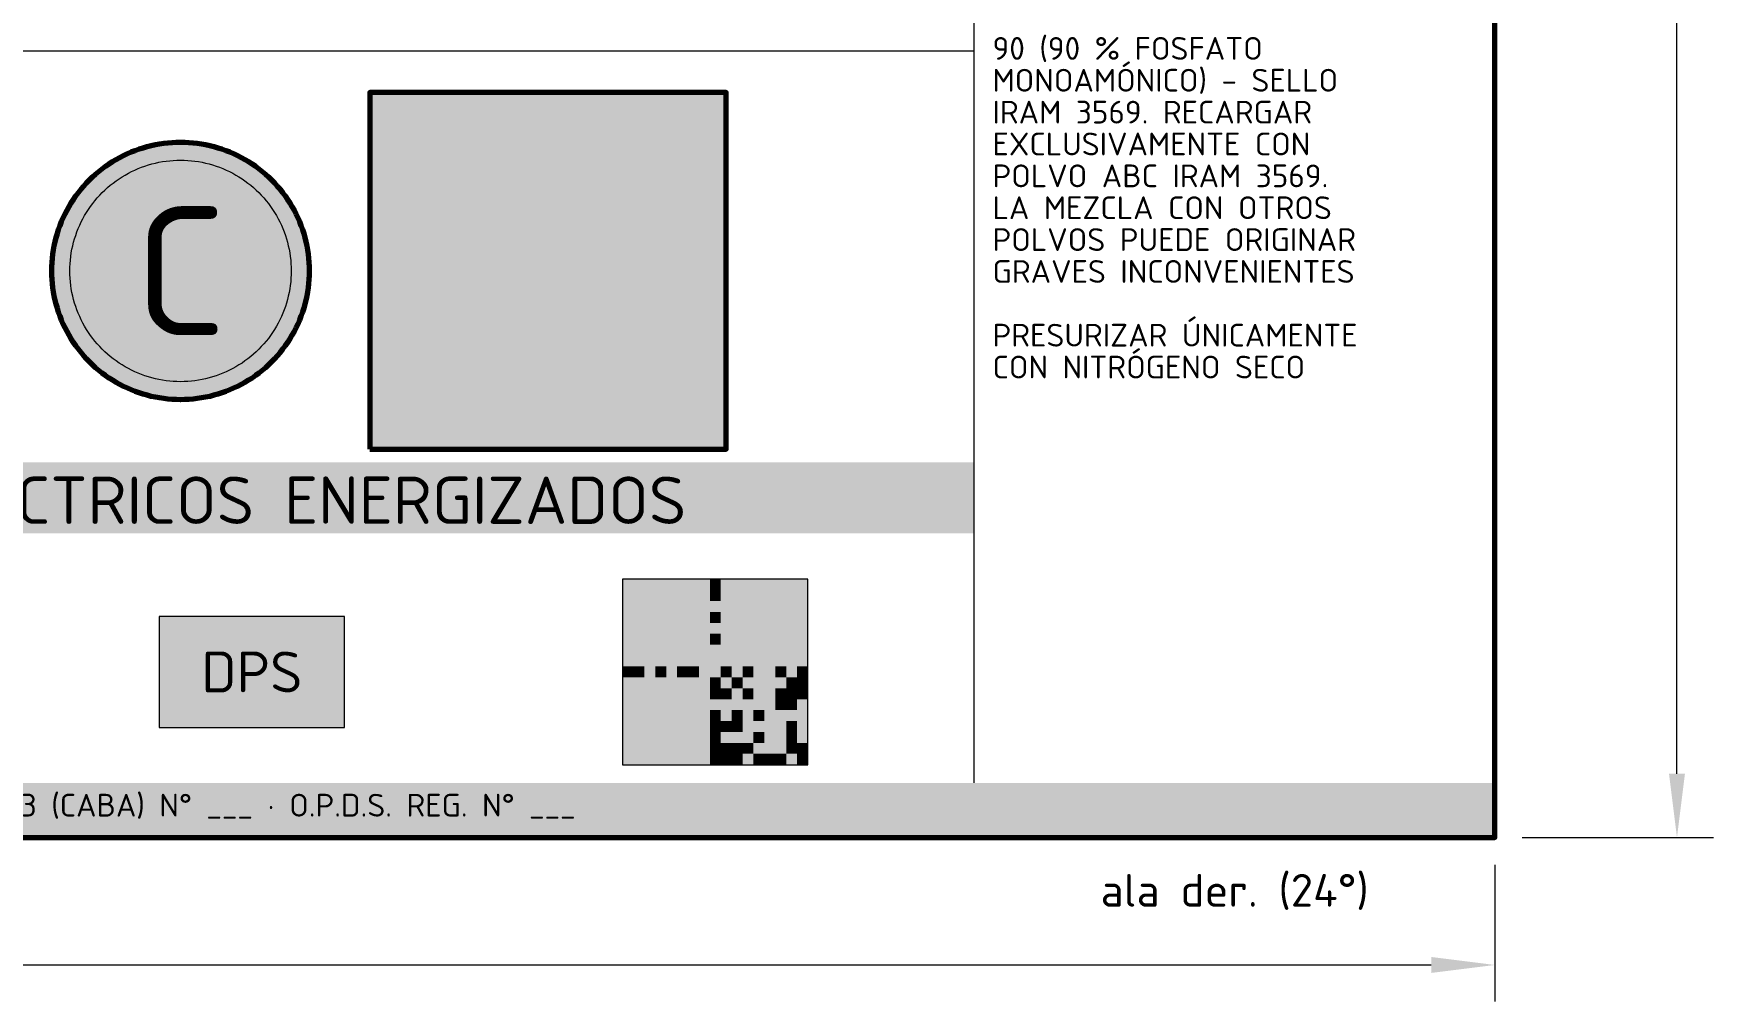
# Model space of a CAD drawing. Header units: millimetres. Extents: x 0 to 2208, y 0 to 420.
# Drawn here: x 1801.5 to 1893.8, y 236.9 to 290 of the extents above; entities that cross this region are included whole.
import ezdxf
from ezdxf.enums import TextEntityAlignment as Align

# ---------------------------------------------------------------- set-up
doc = ezdxf.new("R2010")
doc.units = ezdxf.units.MM
for name, color, linetype, lineweight in [('01-VISIBLE', 7, 'CONTINUOUS', 70), ('04-COTA', 3, 'CONTINUOUS', 18), ('08-FINA', 5, 'CONTINUOUS', 18), ('13-GRAFICA', 30, 'CONTINUOUS', 18)]:
    doc.layers.add(name, color=color, linetype=linetype, lineweight=lineweight)
doc.styles.add('ISO3098', font='isocpeur.ttf')
doc.dimstyles.new('FLAMA-IRAM', dxfattribs={"dimtxt": 3.5, "dimasz": 3.5, "dimexe": 2, "dimexo": 1.5, "dimgap": 1, "dimtad": 1, "dimdec": 1, "dimtxsty": 'ISO3098', "dimblk": 'IRAM_FLECHA', "dimblk1": 'IRAM_FLECHA', "dimblk2": 'IRAM_FLECHA', "dimcen": 2.5, "dimclrd": 256, "dimclre": 256, "dimclrt": 256, "dimazin": 3, "dimtfac": 1, "dimtmove": 0, "dimatfit": 3, "dimlwd": 18, "dimlwe": 18})

# ---------------------------------------------------------------- blocks, each defined once
blk = doc.blocks.new('IRAM_FLECHA')
blk.add_solid([(0, 0), (-1, 0.125), (-1, -0.125)])

msp = doc.modelspace()

# ---------------------------------------------------------------- hatches: boundary and pattern name
at = {"layer": '13-GRAFICA', "true_color": 0x005eaa}
h = msp.add_hatch(color=7, dxfattribs=at)
h.dxf.hatch_style = 1
h.paths.add_polyline_path([(1839.523, 267.218), (1839.523, 286.802), (1819.939, 286.802), (1819.939, 267.218)])
at = {"layer": '13-GRAFICA', "true_color": 0xffffff}
h = msp.add_hatch(color=7, dxfattribs=at)
h.dxf.hatch_style = 1
h.paths.add_polyline_path([(1830.651, 275.547), (1830.622, 275.555), (1830.594, 275.565), (1830.567, 275.579), (1830.542, 275.594), (1830.518, 275.613), (1830.496, 275.634), (1830.477, 275.656), (1830.46, 275.681), (1830.446, 275.707), (1830.434, 275.735), (1829.651, 277.889), (1829.642, 277.917), (1829.636, 277.947), (1829.633, 277.976), (1829.633, 278.006), (1829.637, 278.036), (1829.643, 278.065), (1829.652, 278.093), (1829.664, 278.121), (1830.643, 280.079), (1830.657, 280.104), (1830.674, 280.128), (1830.692, 280.149), (1830.713, 280.169), (1830.736, 280.187), (1830.76, 280.203), (1830.785, 280.216), (1830.812, 280.226), (1830.84, 280.234), (1830.868, 280.239), (1830.896, 280.241), (1830.925, 280.241), (1830.954, 280.238), (1830.982, 280.232), (1831.009, 280.223), (1831.035, 280.211), (1831.06, 280.198), (1831.084, 280.181), (1831.106, 280.163), (1831.126, 280.142), (1831.144, 280.12), (1831.16, 280.096), (1831.481, 279.544), (1832.09, 281.977), (1832.098, 282.005), (1832.109, 282.032), (1832.123, 282.058), (1832.139, 282.082), (1832.158, 282.104), (1832.178, 282.124), (1832.201, 282.143), (1832.225, 282.159), (1832.25, 282.172), (1832.277, 282.183), (1832.305, 282.192), (1832.333, 282.197), (1832.362, 282.2), (1832.391, 282.199), (1832.42, 282.196), (1832.449, 282.191), (1832.476, 282.182), (1832.503, 282.171), (1832.528, 282.157), (1832.552, 282.14), (1832.574, 282.122), (1832.595, 282.101), (1832.613, 282.078), (1833.437, 280.937), (1833.943, 285.658), (1833.948, 285.687), (1833.955, 285.716), (1833.965, 285.743), (1833.978, 285.77), (1833.994, 285.794), (1834.012, 285.818), (1834.032, 285.839), (1834.054, 285.858), (1834.078, 285.875), (1834.103, 285.89), (1834.13, 285.901), (1834.158, 285.911), (1834.187, 285.917), (1834.216, 285.92), (1834.245, 285.921), (1834.274, 285.918), (1834.303, 285.913), (1834.331, 285.905), (1834.358, 285.894), (1834.384, 285.88), (1834.409, 285.864), (1834.432, 285.846), (1834.452, 285.825), (1834.471, 285.802), (1834.487, 285.778), (1834.501, 285.752), (1834.512, 285.725), (1834.521, 285.697), (1835.428, 281.985), (1835.942, 282.841), (1835.958, 282.865), (1835.976, 282.887), (1835.996, 282.907), (1836.019, 282.926), (1836.043, 282.942), (1836.068, 282.955), (1836.095, 282.966), (1836.122, 282.975), (1836.151, 282.98), (1836.179, 282.983), (1836.208, 282.983), (1836.237, 282.98), (1836.265, 282.974), (1836.293, 282.966), (1836.319, 282.955), (1836.345, 282.941), (1836.369, 282.925), (1836.391, 282.907), (1836.411, 282.887), (1836.43, 282.864), (1836.446, 282.84), (1836.459, 282.815), (1836.47, 282.788), (1836.479, 282.761), (1837.458, 278.844), (1837.463, 278.818), (1837.466, 278.793), (1837.467, 278.767), (1837.465, 278.741), (1837.461, 278.715), (1836.873, 275.777), (1836.866, 275.75), (1836.857, 275.722), (1836.844, 275.696), (1836.829, 275.672), (1836.812, 275.649), (1836.793, 275.627), (1836.772, 275.608), (1836.748, 275.591), (1836.724, 275.576), (1836.698, 275.564), (1836.671, 275.554), (1836.643, 275.547), (1836.614, 275.543), (1836.585, 275.541), (1830.71, 275.541), (1830.68, 275.543)])
at = {"layer": '13-GRAFICA', "true_color": 0x005eaa}
h = msp.add_hatch(color=7, dxfattribs=at)
h.dxf.hatch_style = 1
h.paths.add_polyline_path([(1816.61, 277.01), (1816.606, 276.779), (1816.595, 276.548), (1816.576, 276.317), (1816.549, 276.087), (1816.515, 275.858), (1816.474, 275.63), (1816.425, 275.404), (1816.369, 275.18), (1816.305, 274.957), (1816.235, 274.737), (1816.157, 274.519), (1816.072, 274.304), (1815.98, 274.091), (1815.881, 273.882), (1815.775, 273.676), (1815.662, 273.474), (1815.543, 273.276), (1815.418, 273.081), (1815.286, 272.891), (1815.148, 272.705), (1815.005, 272.524), (1814.855, 272.347), (1814.699, 272.176), (1814.539, 272.009), (1814.372, 271.848), (1814.201, 271.693), (1814.024, 271.543), (1813.843, 271.399), (1813.657, 271.262), (1813.467, 271.13), (1813.272, 271.004), (1813.074, 270.886), (1812.872, 270.773), (1812.666, 270.667), (1812.457, 270.568), (1812.244, 270.476), (1812.029, 270.391), (1811.811, 270.313), (1811.591, 270.243), (1811.368, 270.179), (1811.144, 270.123), (1810.917, 270.074), (1810.69, 270.032), (1810.461, 269.999), (1810.231, 269.972), (1810, 269.953), (1809.769, 269.942), (1809.538, 269.938), (1809.306, 269.942), (1809.075, 269.953), (1808.845, 269.972), (1808.615, 269.999), (1808.386, 270.032), (1808.158, 270.074), (1807.932, 270.123), (1807.707, 270.179), (1807.485, 270.243), (1807.265, 270.313), (1807.047, 270.391), (1806.831, 270.476), (1806.619, 270.568), (1806.41, 270.667), (1806.204, 270.773), (1806.002, 270.886), (1805.803, 271.004), (1805.609, 271.13), (1805.418, 271.262), (1805.233, 271.399), (1805.051, 271.543), (1804.875, 271.693), (1804.703, 271.848), (1804.537, 272.009), (1804.376, 272.176), (1804.221, 272.347), (1804.071, 272.524), (1803.927, 272.705), (1803.789, 272.891), (1803.658, 273.081), (1803.532, 273.276), (1803.413, 273.474), (1803.301, 273.676), (1803.195, 273.882), (1803.096, 274.091), (1803.004, 274.304), (1802.919, 274.519), (1802.841, 274.737), (1802.77, 274.957), (1802.707, 275.18), (1802.65, 275.404), (1802.602, 275.63), (1802.56, 275.858), (1802.526, 276.087), (1802.5, 276.317), (1802.481, 276.548), (1802.47, 276.779), (1802.466, 277.01), (1802.47, 277.242), (1802.481, 277.473), (1802.5, 277.703), (1802.526, 277.933), (1802.56, 278.162), (1802.602, 278.39), (1802.65, 278.616), (1802.707, 278.841), (1802.77, 279.063), (1802.841, 279.283), (1802.919, 279.501), (1803.004, 279.716), (1803.096, 279.929), (1803.195, 280.138), (1803.301, 280.344), (1803.413, 280.546), (1803.532, 280.745), (1803.658, 280.939), (1803.789, 281.129), (1803.927, 281.315), (1804.071, 281.497), (1804.221, 281.673), (1804.376, 281.845), (1804.537, 282.011), (1804.703, 282.172), (1804.875, 282.327), (1805.051, 282.477), (1805.233, 282.621), (1805.418, 282.759), (1805.609, 282.89), (1805.803, 283.016), (1806.002, 283.135), (1806.204, 283.247), (1806.41, 283.353), (1806.619, 283.452), (1806.831, 283.544), (1807.047, 283.629), (1807.265, 283.707), (1807.485, 283.778), (1807.707, 283.841), (1807.932, 283.897), (1808.158, 283.946), (1808.386, 283.988), (1808.615, 284.022), (1808.845, 284.048), (1809.075, 284.067), (1809.306, 284.078), (1809.538, 284.082), (1809.769, 284.078), (1810, 284.067), (1810.231, 284.048), (1810.461, 284.022), (1810.69, 283.988), (1810.917, 283.946), (1811.144, 283.897), (1811.368, 283.841), (1811.591, 283.778), (1811.811, 283.707), (1812.029, 283.629), (1812.244, 283.544), (1812.457, 283.452), (1812.666, 283.353), (1812.872, 283.247), (1813.074, 283.135), (1813.272, 283.016), (1813.467, 282.89), (1813.657, 282.759), (1813.843, 282.621), (1814.024, 282.477), (1814.201, 282.327), (1814.372, 282.172), (1814.539, 282.011), (1814.699, 281.845), (1814.855, 281.673), (1815.005, 281.497), (1815.148, 281.315), (1815.286, 281.129), (1815.418, 280.939), (1815.543, 280.745), (1815.662, 280.546), (1815.775, 280.344), (1815.881, 280.138), (1815.98, 279.929), (1816.072, 279.716), (1816.157, 279.501), (1816.235, 279.283), (1816.305, 279.063), (1816.369, 278.841), (1816.425, 278.616), (1816.474, 278.39), (1816.515, 278.162), (1816.549, 277.933), (1816.576, 277.703), (1816.595, 277.473), (1816.606, 277.242)])
at = {"layer": '13-GRAFICA', "true_color": 0xffffff}
h = msp.add_hatch(color=7, dxfattribs=at)
h.dxf.hatch_style = 1
h.paths.add_polyline_path([(1821.114, 269.96), (1821.114, 278.185), (1823.268, 278.185), (1823.268, 275.835), (1823.268, 273.093), (1823.268, 269.96)])
h = msp.add_hatch(color=7, dxfattribs=at)
h.dxf.hatch_style = 1
h.paths.add_polyline_path([(1824.051, 278.185), (1824.051, 275.835), (1823.268, 275.835), (1823.268, 278.185)])
h = msp.add_hatch(color=7, dxfattribs=at)
h.dxf.hatch_style = 1
h.paths.add_polyline_path([(1824.051, 269.96), (1824.051, 273.093), (1824.051, 275.835), (1824.051, 278.185), (1825.618, 278.185), (1825.618, 275.835), (1825.618, 273.093), (1825.618, 269.96)])
h = msp.add_hatch(color=7, dxfattribs=at)
h.dxf.hatch_style = 1
h.paths.add_polyline_path([(1826.402, 278.185), (1826.402, 275.835), (1825.618, 275.835), (1825.618, 278.185)])
h = msp.add_hatch(color=7, dxfattribs=at)
h.dxf.hatch_style = 1
h.paths.add_polyline_path([(1828.556, 269.96), (1826.402, 269.96), (1826.402, 273.093), (1826.402, 275.835), (1826.402, 278.185), (1828.556, 278.185)])
h = msp.add_hatch(color=7, dxfattribs=at)
h.dxf.hatch_style = 1
h.paths.add_polyline_path([(1837.641, 268.777), (1837.678, 268.768), (1837.714, 268.755), (1837.749, 268.738), (1837.782, 268.719), (1837.813, 268.696), (1837.842, 268.67), (1837.867, 268.642), (1837.89, 268.611), (1837.91, 268.578), (1837.926, 268.543), (1837.939, 268.507), (1837.949, 268.469), (1837.954, 268.431), (1837.956, 268.393), (1837.954, 268.355), (1837.949, 268.317), (1837.939, 268.279), (1837.926, 268.243), (1837.91, 268.208), (1837.89, 268.175), (1837.867, 268.145), (1837.842, 268.116), (1837.813, 268.09), (1837.782, 268.067), (1837.749, 268.048), (1837.714, 268.031), (1837.678, 268.018), (1837.641, 268.009), (1837.603, 268.003), (1837.565, 268.001), (1833.256, 268.001), (1833.218, 268.003), (1833.18, 268.009), (1833.142, 268.018), (1833.106, 268.031), (1833.071, 268.048), (1833.038, 268.067), (1833.008, 268.09), (1832.979, 268.116), (1832.953, 268.145), (1832.93, 268.175), (1832.911, 268.208), (1832.894, 268.243), (1832.881, 268.279), (1832.872, 268.317), (1832.866, 268.355), (1832.864, 268.393), (1832.864, 269.96), (1830.906, 269.96), (1830.906, 273.485), (1831.689, 273.485), (1831.689, 275.443), (1832.277, 275.443), (1832.277, 273.485), (1834.235, 273.485), (1834.235, 275.443), (1834.823, 275.443), (1834.823, 273.485), (1835.606, 273.485), (1835.606, 269.96), (1833.648, 269.96), (1833.648, 268.785), (1837.565, 268.785), (1837.603, 268.783)])
h = msp.add_hatch(color=7, dxfattribs=at)
h.dxf.hatch_style = 1
h.paths.add_polyline_path([(1823.268, 269.96), (1823.268, 273.093), (1824.051, 273.093), (1824.051, 269.96)])
h = msp.add_hatch(color=7, dxfattribs=at)
h.dxf.hatch_style = 1
h.paths.add_polyline_path([(1825.618, 269.96), (1825.618, 273.093), (1826.402, 273.093), (1826.402, 269.96)])
at = {"layer": '13-GRAFICA', "true_color": 0x005eaa}
h = msp.add_hatch(color=7, dxfattribs=at)
h.dxf.hatch_style = 1
h.paths.add_polyline_path([(1853.149, 262.598), (1853.149, 266.498), (1722.851, 266.498), (1722.851, 262.598)])
at = {"layer": '13-GRAFICA', "true_color": 0xffffff}
h = msp.add_hatch(color=7, dxfattribs=at)
h.dxf.hatch_style = 1
h.paths.add_polyline_path([(1844.011, 249.894), (1844.011, 260.078), (1833.827, 260.078), (1833.827, 249.894)])
at = {"layer": '13-GRAFICA', "true_color": 0x191919}
h = msp.add_hatch(color=7, dxfattribs=at)
h.dxf.hatch_style = 1
h.paths.add_polyline_path([(1833.827, 260.078), (1834.426, 260.078), (1834.426, 259.479), (1834.426, 256.484), (1834.426, 255.885), (1833.827, 255.885)])
h = msp.add_hatch(color=7, dxfattribs=at)
h.dxf.hatch_style = 1
h.paths.add_polyline_path([(1837.421, 260.078), (1837.421, 259.479), (1834.426, 259.479), (1834.426, 260.078)])
h = msp.add_hatch(color=7, dxfattribs=at)
h.dxf.hatch_style = 1
h.paths.add_polyline_path([(1838.02, 260.078), (1838.02, 255.885), (1837.421, 255.885), (1837.421, 256.484), (1837.421, 259.479), (1837.421, 260.078)])
h = msp.add_hatch(color=7, dxfattribs=at)
h.dxf.hatch_style = 1
h.paths.add_polyline_path([(1839.219, 259.479), (1839.219, 260.078), (1838.619, 260.078), (1838.619, 259.479)])
h = msp.add_hatch(color=7, dxfattribs=at)
h.dxf.hatch_style = 1
h.paths.add_polyline_path([(1839.219, 258.88), (1839.219, 259.479), (1838.619, 259.479), (1838.619, 258.88)])
h = msp.add_hatch(color=7, dxfattribs=at)
h.dxf.hatch_style = 1
h.paths.add_polyline_path([(1839.818, 260.078), (1840.417, 260.078), (1840.417, 259.479), (1840.417, 256.484), (1840.417, 255.885), (1839.818, 255.885)])
h = msp.add_hatch(color=7, dxfattribs=at)
h.dxf.hatch_style = 1
h.paths.add_polyline_path([(1843.412, 260.078), (1843.412, 259.479), (1840.417, 259.479), (1840.417, 260.078)])
h = msp.add_hatch(color=7, dxfattribs=at)
h.dxf.hatch_style = 1
h.paths.add_polyline_path([(1844.011, 260.078), (1844.011, 255.885), (1843.412, 255.885), (1843.412, 256.484), (1843.412, 259.479), (1843.412, 260.078)])
h = msp.add_hatch(color=7, dxfattribs=at)
h.dxf.hatch_style = 1
h.paths.add_polyline_path([(1836.822, 257.083), (1835.025, 257.083), (1835.025, 258.88), (1836.822, 258.88)])
h = msp.add_hatch(color=7, dxfattribs=at)
h.dxf.hatch_style = 1
h.paths.add_polyline_path([(1842.813, 257.083), (1841.016, 257.083), (1841.016, 258.88), (1842.813, 258.88)])
at = {"layer": '13-GRAFICA', "true_color": 0x00468c}
h = msp.add_hatch(color=7, dxfattribs=at)
h.dxf.hatch_style = 1
h.paths.add_polyline_path([(1818.551, 251.931), (1818.551, 258.041), (1808.368, 258.041), (1808.368, 251.931)])
at = {"layer": '13-GRAFICA', "true_color": 0x191919}
h = msp.add_hatch(color=7, dxfattribs=at)
h.dxf.hatch_style = 1
h.paths.add_polyline_path([(1839.219, 257.682), (1839.219, 258.281), (1838.619, 258.281), (1838.619, 257.682)])
h = msp.add_hatch(color=7, dxfattribs=at)
h.dxf.hatch_style = 1
h.paths.add_polyline_path([(1839.219, 256.484), (1839.219, 257.083), (1838.619, 257.083), (1838.619, 256.484)])
h = msp.add_hatch(color=7, dxfattribs=at)
h.dxf.hatch_style = 1
h.paths.add_polyline_path([(1834.426, 255.885), (1834.426, 256.484), (1837.421, 256.484), (1837.421, 255.885)])
h = msp.add_hatch(color=7, dxfattribs=at)
h.dxf.hatch_style = 1
h.paths.add_polyline_path([(1840.417, 255.885), (1840.417, 256.484), (1843.412, 256.484), (1843.412, 255.885)])
h = msp.add_hatch(color=7, dxfattribs=at)
h.dxf.hatch_style = 1
h.paths.add_polyline_path([(1834.426, 254.687), (1834.426, 255.286), (1833.827, 255.286), (1833.827, 254.687)])
h = msp.add_hatch(color=7, dxfattribs=at)
h.dxf.hatch_style = 1
h.paths.add_polyline_path([(1835.025, 254.687), (1835.025, 255.286), (1834.426, 255.286), (1834.426, 254.687)])
h = msp.add_hatch(color=7, dxfattribs=at)
h.dxf.hatch_style = 1
h.paths.add_polyline_path([(1836.223, 254.687), (1836.223, 255.286), (1835.624, 255.286), (1835.624, 254.687)])
h = msp.add_hatch(color=7, dxfattribs=at)
h.dxf.hatch_style = 1
h.paths.add_polyline_path([(1837.421, 254.687), (1837.421, 255.286), (1836.822, 255.286), (1836.822, 254.687)])
h = msp.add_hatch(color=7, dxfattribs=at)
h.dxf.hatch_style = 1
h.paths.add_polyline_path([(1838.02, 254.687), (1838.02, 255.286), (1837.421, 255.286), (1837.421, 254.687)])
h = msp.add_hatch(color=7, dxfattribs=at)
h.dxf.hatch_style = 1
h.paths.add_polyline_path([(1839.818, 254.687), (1839.818, 255.286), (1839.219, 255.286), (1839.219, 254.687)])
h = msp.add_hatch(color=7, dxfattribs=at)
h.dxf.hatch_style = 1
h.paths.add_polyline_path([(1841.016, 254.687), (1841.016, 255.286), (1840.417, 255.286), (1840.417, 254.687)])
h = msp.add_hatch(color=7, dxfattribs=at)
h.dxf.hatch_style = 1
h.paths.add_polyline_path([(1842.813, 254.687), (1842.813, 255.286), (1842.214, 255.286), (1842.214, 254.687)])
h = msp.add_hatch(color=7, dxfattribs=at)
h.dxf.hatch_style = 1
h.paths.add_polyline_path([(1844.011, 254.687), (1844.011, 255.286), (1843.412, 255.286), (1843.412, 254.687)])
h = msp.add_hatch(color=7, dxfattribs=at)
h.dxf.hatch_style = 1
h.paths.add_polyline_path([(1833.827, 254.088), (1834.426, 254.088), (1834.426, 253.488), (1834.426, 250.493), (1834.426, 249.894), (1833.827, 249.894)])
h = msp.add_hatch(color=7, dxfattribs=at)
h.dxf.hatch_style = 1
h.paths.add_polyline_path([(1837.421, 254.088), (1837.421, 253.488), (1834.426, 253.488), (1834.426, 254.088)])
h = msp.add_hatch(color=7, dxfattribs=at)
h.dxf.hatch_style = 1
h.paths.add_polyline_path([(1838.02, 254.088), (1838.02, 249.894), (1837.421, 249.894), (1837.421, 250.493), (1837.421, 253.488), (1837.421, 254.088)])
h = msp.add_hatch(color=7, dxfattribs=at)
h.dxf.hatch_style = 1
h.paths.add_polyline_path([(1839.219, 254.088), (1839.219, 254.687), (1838.619, 254.687), (1838.619, 254.088)])
h = msp.add_hatch(color=7, dxfattribs=at)
h.dxf.hatch_style = 1
h.paths.add_polyline_path([(1839.219, 253.488), (1839.219, 254.088), (1838.619, 254.088), (1838.619, 253.488)])
h = msp.add_hatch(color=7, dxfattribs=at)
h.dxf.hatch_style = 1
h.paths.add_polyline_path([(1839.818, 253.488), (1839.818, 254.088), (1839.219, 254.088), (1839.219, 253.488)])
h = msp.add_hatch(color=7, dxfattribs=at)
h.dxf.hatch_style = 1
h.paths.add_polyline_path([(1840.417, 254.088), (1840.417, 254.687), (1839.818, 254.687), (1839.818, 254.088)])
h = msp.add_hatch(color=7, dxfattribs=at)
h.dxf.hatch_style = 1
h.paths.add_polyline_path([(1841.016, 253.488), (1841.016, 254.088), (1840.417, 254.088), (1840.417, 253.488)])
h = msp.add_hatch(color=7, dxfattribs=at)
h.dxf.hatch_style = 1
h.paths.add_polyline_path([(1842.813, 253.488), (1842.813, 254.088), (1842.214, 254.088), (1842.214, 253.488)])
h = msp.add_hatch(color=7, dxfattribs=at)
h.dxf.hatch_style = 1
h.paths.add_polyline_path([(1843.412, 254.088), (1843.412, 254.687), (1842.813, 254.687), (1842.813, 254.088)])
h = msp.add_hatch(color=7, dxfattribs=at)
h.dxf.hatch_style = 1
h.paths.add_polyline_path([(1843.412, 253.488), (1843.412, 254.088), (1842.813, 254.088), (1842.813, 253.488)])
h = msp.add_hatch(color=7, dxfattribs=at)
h.dxf.hatch_style = 1
h.paths.add_polyline_path([(1844.011, 254.088), (1844.011, 254.687), (1843.412, 254.687), (1843.412, 254.088)])
h = msp.add_hatch(color=7, dxfattribs=at)
h.dxf.hatch_style = 1
h.paths.add_polyline_path([(1844.011, 253.488), (1844.011, 254.088), (1843.412, 254.088), (1843.412, 253.488)])
h = msp.add_hatch(color=7, dxfattribs=at)
h.dxf.hatch_style = 1
h.paths.add_polyline_path([(1836.822, 251.092), (1835.025, 251.092), (1835.025, 252.889), (1836.822, 252.889)])
h = msp.add_hatch(color=7, dxfattribs=at)
h.dxf.hatch_style = 1
h.paths.add_polyline_path([(1839.219, 252.29), (1839.219, 252.889), (1838.619, 252.889), (1838.619, 252.29)])
h = msp.add_hatch(color=7, dxfattribs=at)
h.dxf.hatch_style = 1
h.paths.add_polyline_path([(1840.417, 252.29), (1840.417, 252.889), (1839.818, 252.889), (1839.818, 252.29)])
h = msp.add_hatch(color=7, dxfattribs=at)
h.dxf.hatch_style = 1
h.paths.add_polyline_path([(1841.615, 252.29), (1841.615, 252.889), (1841.016, 252.889), (1841.016, 252.29)])
h = msp.add_hatch(color=7, dxfattribs=at)
h.dxf.hatch_style = 1
h.paths.add_polyline_path([(1842.813, 252.889), (1842.813, 253.488), (1842.214, 253.488), (1842.214, 252.889)])
h = msp.add_hatch(color=7, dxfattribs=at)
h.dxf.hatch_style = 1
h.paths.add_polyline_path([(1843.412, 252.889), (1843.412, 253.488), (1842.813, 253.488), (1842.813, 252.889)])
h = msp.add_hatch(color=7, dxfattribs=at)
h.dxf.hatch_style = 1
h.paths.add_polyline_path([(1839.219, 251.691), (1839.219, 252.29), (1838.619, 252.29), (1838.619, 251.691)])
h = msp.add_hatch(color=7, dxfattribs=at)
h.dxf.hatch_style = 1
h.paths.add_polyline_path([(1839.818, 251.691), (1839.818, 252.29), (1839.219, 252.29), (1839.219, 251.691)])
h = msp.add_hatch(color=7, dxfattribs=at)
h.dxf.hatch_style = 1
h.paths.add_polyline_path([(1840.417, 251.691), (1840.417, 252.29), (1839.818, 252.29), (1839.818, 251.691)])
h = msp.add_hatch(color=7, dxfattribs=at)
h.dxf.hatch_style = 1
h.paths.add_polyline_path([(1843.412, 251.691), (1843.412, 252.29), (1842.813, 252.29), (1842.813, 251.691)])
h = msp.add_hatch(color=7, dxfattribs=at)
h.dxf.hatch_style = 1
h.paths.add_polyline_path([(1839.219, 251.092), (1839.219, 251.691), (1838.619, 251.691), (1838.619, 251.092)])
h = msp.add_hatch(color=7, dxfattribs=at)
h.dxf.hatch_style = 1
h.paths.add_polyline_path([(1839.219, 250.493), (1839.219, 251.092), (1838.619, 251.092), (1838.619, 250.493)])
h = msp.add_hatch(color=7, dxfattribs=at)
h.dxf.hatch_style = 1
h.paths.add_polyline_path([(1839.818, 250.493), (1839.818, 251.092), (1839.219, 251.092), (1839.219, 250.493)])
h = msp.add_hatch(color=7, dxfattribs=at)
h.dxf.hatch_style = 1
h.paths.add_polyline_path([(1840.417, 250.493), (1840.417, 251.092), (1839.818, 251.092), (1839.818, 250.493)])
h = msp.add_hatch(color=7, dxfattribs=at)
h.dxf.hatch_style = 1
h.paths.add_polyline_path([(1841.016, 250.493), (1841.016, 251.092), (1840.417, 251.092), (1840.417, 250.493)])
h = msp.add_hatch(color=7, dxfattribs=at)
h.dxf.hatch_style = 1
h.paths.add_polyline_path([(1841.615, 251.092), (1841.615, 251.691), (1841.016, 251.691), (1841.016, 251.092)])
h = msp.add_hatch(color=7, dxfattribs=at)
h.dxf.hatch_style = 1
h.paths.add_polyline_path([(1843.412, 251.092), (1843.412, 251.691), (1842.813, 251.691), (1842.813, 251.092)])
h = msp.add_hatch(color=7, dxfattribs=at)
h.dxf.hatch_style = 1
h.paths.add_polyline_path([(1843.412, 250.493), (1843.412, 251.092), (1842.813, 251.092), (1842.813, 250.493)])
h = msp.add_hatch(color=7, dxfattribs=at)
h.dxf.hatch_style = 1
h.paths.add_polyline_path([(1844.011, 250.493), (1844.011, 251.092), (1843.412, 251.092), (1843.412, 250.493)])
h = msp.add_hatch(color=7, dxfattribs=at)
h.dxf.hatch_style = 1
h.paths.add_polyline_path([(1834.426, 249.894), (1834.426, 250.493), (1837.421, 250.493), (1837.421, 249.894)])
h = msp.add_hatch(color=7, dxfattribs=at)
h.dxf.hatch_style = 1
h.paths.add_polyline_path([(1839.219, 249.894), (1839.219, 250.493), (1838.619, 250.493), (1838.619, 249.894)])
h = msp.add_hatch(color=7, dxfattribs=at)
h.dxf.hatch_style = 1
h.paths.add_polyline_path([(1839.818, 249.894), (1839.818, 250.493), (1839.219, 250.493), (1839.219, 249.894)])
h = msp.add_hatch(color=7, dxfattribs=at)
h.dxf.hatch_style = 1
h.paths.add_polyline_path([(1840.417, 249.894), (1840.417, 250.493), (1839.818, 250.493), (1839.818, 249.894)])
h = msp.add_hatch(color=7, dxfattribs=at)
h.dxf.hatch_style = 1
h.paths.add_polyline_path([(1841.615, 249.894), (1841.615, 250.493), (1841.016, 250.493), (1841.016, 249.894)])
h = msp.add_hatch(color=7, dxfattribs=at)
h.dxf.hatch_style = 1
h.paths.add_polyline_path([(1842.214, 249.894), (1842.214, 250.493), (1841.615, 250.493), (1841.615, 249.894)])
h = msp.add_hatch(color=7, dxfattribs=at)
h.dxf.hatch_style = 1
h.paths.add_polyline_path([(1842.813, 249.894), (1842.813, 250.493), (1842.214, 250.493), (1842.214, 249.894)])
h = msp.add_hatch(color=7, dxfattribs=at)
h.dxf.hatch_style = 1
h.paths.add_polyline_path([(1844.011, 249.894), (1844.011, 250.493), (1843.412, 250.493), (1843.412, 249.894)])
at = {"layer": '13-GRAFICA', "true_color": 0xc81e2d}
h = msp.add_hatch(color=7, dxfattribs=at)
h.dxf.hatch_style = 1
h.paths.add_polyline_path([(1881.755, 245.894), (1881.755, 248.894), (1694.245, 248.894), (1694.245, 245.894)])

# ---------------------------------------------------------------- linework, layer by layer
at = {"layer": '01-VISIBLE'}
for points in [[(1694.245, 245.894), (1881.755, 245.894), (1881.755, 351.106), (1694.245, 351.106)], [(1819.939, 267.218), (1839.523, 267.218), (1839.523, 286.802), (1819.939, 286.802)], [(1816.61, 277.01), (1816.606, 276.779), (1816.595, 276.548), (1816.576, 276.317), (1816.549, 276.087), (1816.515, 275.858), (1816.474, 275.63), (1816.425, 275.404), (1816.369, 275.18), (1816.305, 274.957), (1816.235, 274.737), (1816.157, 274.519), (1816.072, 274.304), (1815.98, 274.091), (1815.881, 273.882), (1815.775, 273.676), (1815.662, 273.474), (1815.543, 273.276), (1815.418, 273.081), (1815.286, 272.891), (1815.148, 272.705), (1815.005, 272.524), (1814.855, 272.347), (1814.699, 272.176), (1814.539, 272.009), (1814.372, 271.848), (1814.201, 271.693), (1814.024, 271.543), (1813.843, 271.399), (1813.657, 271.262), (1813.467, 271.13), (1813.272, 271.004), (1813.074, 270.886), (1812.872, 270.773), (1812.666, 270.667), (1812.457, 270.568), (1812.244, 270.476), (1812.029, 270.391), (1811.811, 270.313), (1811.591, 270.243), (1811.368, 270.179), (1811.144, 270.123), (1810.917, 270.074), (1810.69, 270.032), (1810.461, 269.999), (1810.231, 269.972), (1810, 269.953), (1809.769, 269.942), (1809.538, 269.938), (1809.306, 269.942), (1809.075, 269.953), (1808.845, 269.972), (1808.615, 269.999), (1808.386, 270.032), (1808.158, 270.074), (1807.932, 270.123), (1807.707, 270.179), (1807.485, 270.243), (1807.265, 270.313), (1807.047, 270.391), (1806.831, 270.476), (1806.619, 270.568), (1806.41, 270.667), (1806.204, 270.773), (1806.002, 270.886), (1805.803, 271.004), (1805.609, 271.13), (1805.418, 271.262), (1805.233, 271.399), (1805.051, 271.543), (1804.875, 271.693), (1804.703, 271.848), (1804.537, 272.009), (1804.376, 272.176), (1804.221, 272.347), (1804.071, 272.524), (1803.927, 272.705), (1803.789, 272.891), (1803.658, 273.081), (1803.532, 273.276), (1803.413, 273.474), (1803.301, 273.676), (1803.195, 273.882), (1803.096, 274.091), (1803.004, 274.304), (1802.919, 274.519), (1802.841, 274.737), (1802.77, 274.957), (1802.707, 275.18), (1802.65, 275.404), (1802.602, 275.63), (1802.56, 275.858), (1802.526, 276.087), (1802.5, 276.317), (1802.481, 276.548), (1802.47, 276.779), (1802.466, 277.01), (1802.47, 277.242), (1802.481, 277.473), (1802.5, 277.703), (1802.526, 277.933), (1802.56, 278.162), (1802.602, 278.39), (1802.65, 278.616), (1802.707, 278.841), (1802.77, 279.063), (1802.841, 279.283), (1802.919, 279.501), (1803.004, 279.716), (1803.096, 279.929), (1803.195, 280.138), (1803.301, 280.344), (1803.413, 280.546), (1803.532, 280.745), (1803.658, 280.939), (1803.789, 281.129), (1803.927, 281.315), (1804.071, 281.497), (1804.221, 281.673), (1804.376, 281.845), (1804.537, 282.011), (1804.703, 282.172), (1804.875, 282.327), (1805.051, 282.477), (1805.233, 282.621), (1805.418, 282.759), (1805.609, 282.89), (1805.803, 283.016), (1806.002, 283.135), (1806.204, 283.247), (1806.41, 283.353), (1806.619, 283.452), (1806.831, 283.544), (1807.047, 283.629), (1807.265, 283.707), (1807.485, 283.778), (1807.707, 283.841), (1807.932, 283.897), (1808.158, 283.946), (1808.386, 283.988), (1808.615, 284.022), (1808.845, 284.048), (1809.075, 284.067), (1809.306, 284.078), (1809.538, 284.082), (1809.769, 284.078), (1810, 284.067), (1810.231, 284.048), (1810.461, 284.022), (1810.69, 283.988), (1810.917, 283.946), (1811.144, 283.897), (1811.368, 283.841), (1811.591, 283.778), (1811.811, 283.707), (1812.029, 283.629), (1812.244, 283.544), (1812.457, 283.452), (1812.666, 283.353), (1812.872, 283.247), (1813.074, 283.135), (1813.272, 283.016), (1813.467, 282.89), (1813.657, 282.759), (1813.843, 282.621), (1814.024, 282.477), (1814.201, 282.327), (1814.372, 282.172), (1814.539, 282.011), (1814.699, 281.845), (1814.855, 281.673), (1815.005, 281.497), (1815.148, 281.315), (1815.286, 281.129), (1815.418, 280.939), (1815.543, 280.745), (1815.662, 280.546), (1815.775, 280.344), (1815.881, 280.138), (1815.98, 279.929), (1816.072, 279.716), (1816.157, 279.501), (1816.235, 279.283), (1816.305, 279.063), (1816.369, 278.841), (1816.425, 278.616), (1816.474, 278.39), (1816.515, 278.162), (1816.549, 277.933), (1816.576, 277.703), (1816.595, 277.473), (1816.606, 277.242)]]:
    msp.add_lwpolyline(points, close=True, dxfattribs=at)
at = {"layer": '08-FINA'}
for p, q in [((1853.149, 248.894), (1853.149, 351.106)), ((1722.851, 289.102), (1853.149, 289.102))]:
    msp.add_line(p, q, dxfattribs=at)
for points in [[(1833.827, 249.894), (1844.011, 249.894), (1844.011, 260.078), (1833.827, 260.078)], [(1818.551, 251.931), (1818.551, 258.041), (1808.368, 258.041), (1808.368, 251.931)]]:
    msp.add_lwpolyline(points, close=True, dxfattribs=at)
at = {"layer": '13-GRAFICA', "true_color": 0xffffff}
msp.add_lwpolyline([(1815.62, 277.01), (1815.617, 276.811), (1815.607, 276.612), (1815.591, 276.414), (1815.568, 276.216), (1815.539, 276.019), (1815.503, 275.824), (1815.461, 275.629), (1815.413, 275.436), (1815.358, 275.245), (1815.297, 275.055), (1815.23, 274.868), (1815.157, 274.683), (1815.078, 274.5), (1814.993, 274.32), (1814.902, 274.143), (1814.805, 273.969), (1814.703, 273.798), (1814.595, 273.631), (1814.482, 273.467), (1814.363, 273.308), (1814.239, 273.152), (1814.11, 273), (1813.977, 272.853), (1813.838, 272.71), (1813.695, 272.571), (1813.548, 272.437), (1813.396, 272.309), (1813.24, 272.185), (1813.08, 272.066), (1812.917, 271.953), (1812.75, 271.845), (1812.579, 271.743), (1812.405, 271.646), (1812.228, 271.555), (1812.048, 271.47), (1811.865, 271.391), (1811.68, 271.318), (1811.493, 271.251), (1811.303, 271.19), (1811.112, 271.135), (1810.919, 271.087), (1810.724, 271.045), (1810.529, 271.009), (1810.332, 270.98), (1810.134, 270.957), (1809.936, 270.941), (1809.737, 270.931), (1809.538, 270.928), (1809.339, 270.931), (1809.14, 270.941), (1808.942, 270.957), (1808.744, 270.98), (1808.547, 271.009), (1808.351, 271.045), (1808.157, 271.087), (1807.964, 271.135), (1807.772, 271.19), (1807.583, 271.251), (1807.395, 271.318), (1807.21, 271.391), (1807.028, 271.47), (1806.848, 271.555), (1806.671, 271.646), (1806.497, 271.743), (1806.326, 271.845), (1806.159, 271.953), (1805.995, 272.066), (1805.835, 272.185), (1805.679, 272.309), (1805.528, 272.437), (1805.38, 272.571), (1805.237, 272.71), (1805.099, 272.853), (1804.965, 273), (1804.836, 273.152), (1804.713, 273.308), (1804.594, 273.467), (1804.481, 273.631), (1804.373, 273.798), (1804.271, 273.969), (1804.174, 274.143), (1804.083, 274.32), (1803.998, 274.5), (1803.919, 274.683), (1803.846, 274.868), (1803.779, 275.055), (1803.718, 275.245), (1803.663, 275.436), (1803.615, 275.629), (1803.573, 275.824), (1803.537, 276.019), (1803.508, 276.216), (1803.485, 276.414), (1803.469, 276.612), (1803.459, 276.811), (1803.456, 277.01), (1803.459, 277.209), (1803.469, 277.408), (1803.485, 277.606), (1803.508, 277.804), (1803.537, 278.001), (1803.573, 278.197), (1803.615, 278.391), (1803.663, 278.584), (1803.718, 278.776), (1803.779, 278.965), (1803.846, 279.153), (1803.919, 279.338), (1803.998, 279.52), (1804.083, 279.7), (1804.174, 279.877), (1804.271, 280.051), (1804.373, 280.222), (1804.481, 280.389), (1804.594, 280.553), (1804.713, 280.713), (1804.836, 280.869), (1804.965, 281.02), (1805.099, 281.168), (1805.237, 281.311), (1805.38, 281.449), (1805.528, 281.583), (1805.679, 281.712), (1805.835, 281.835), (1805.995, 281.954), (1806.159, 282.067), (1806.326, 282.175), (1806.497, 282.277), (1806.671, 282.374), (1806.848, 282.465), (1807.028, 282.55), (1807.21, 282.629), (1807.395, 282.702), (1807.583, 282.769), (1807.772, 282.83), (1807.964, 282.885), (1808.157, 282.933), (1808.351, 282.975), (1808.547, 283.011), (1808.744, 283.04), (1808.942, 283.063), (1809.14, 283.079), (1809.339, 283.089), (1809.538, 283.092), (1809.737, 283.089), (1809.936, 283.079), (1810.134, 283.063), (1810.332, 283.04), (1810.529, 283.011), (1810.724, 282.975), (1810.919, 282.933), (1811.112, 282.885), (1811.303, 282.83), (1811.493, 282.769), (1811.68, 282.702), (1811.865, 282.629), (1812.048, 282.55), (1812.228, 282.465), (1812.405, 282.374), (1812.579, 282.277), (1812.75, 282.175), (1812.917, 282.067), (1813.08, 281.954), (1813.24, 281.835), (1813.396, 281.712), (1813.548, 281.583), (1813.695, 281.449), (1813.838, 281.311), (1813.977, 281.168), (1814.11, 281.02), (1814.239, 280.869), (1814.363, 280.713), (1814.482, 280.553), (1814.595, 280.389), (1814.703, 280.222), (1814.805, 280.051), (1814.902, 279.877), (1814.993, 279.7), (1815.078, 279.52), (1815.157, 279.338), (1815.23, 279.153), (1815.297, 278.965), (1815.358, 278.776), (1815.413, 278.584), (1815.461, 278.391), (1815.503, 278.197), (1815.539, 278.001), (1815.568, 277.804), (1815.591, 277.606), (1815.607, 277.408), (1815.617, 277.209)], close=True, dxfattribs=at)

# ---------------------------------------------------------------- texts
at = {"layer": '08-FINA', "style": 'ISO3098'}
msp.add_text('ala der. (24°)', height=1.8, dxfattribs=at).set_placement((1867.452, 243.894), align=Align.TOP_CENTER)
at = {"layer": '13-GRAFICA', "true_color": 0x191919, "style": 'ISO3098'}
for s, p in [('90 (90 % FOSFATO', (1854.149, 289.856)), ('MONOAMÓNICO) - SELLO', (1854.149, 288.106)), ('IRAM 3569. RECARGAR', (1854.149, 286.356)), ('EXCLUSIVAMENTE CON', (1854.149, 284.606)), ('POLVO ABC IRAM 3569.', (1854.149, 282.856)), ('LA MEZCLA CON OTROS', (1854.149, 281.106)), ('POLVOS PUEDE ORIGINAR', (1854.149, 279.356)), ('GRAVES INCONVENIENTES', (1854.149, 277.606)), ('PRESURIZAR ÚNICAMENTE', (1854.149, 274.106)), ('CON NITRÓGENO SECO', (1854.149, 272.356))]:
    msp.add_text(s, height=1.25, dxfattribs=at).set_placement(p, align=Align.TOP_LEFT)
at = {"layer": '13-GRAFICA', "true_color": 0xffffff, "style": 'ISO3098'}
for s, height, p in [('C', 7.072, (1809.538, 277.01)), ('DPS', 2.2404, (1813.46, 254.986))]:
    msp.add_text(s, height=height, dxfattribs=at).set_placement(p, align=Align.MIDDLE_CENTER)
for s, height, p in [('APTO PARA FUEGOS EN EQUIPOS ELÉCTRICOS ENERGIZADOS', 2.6, (1788, 265.718)), ('FLAMA S.A. - DOMICILIO · INDUSTRIA ARGENTINA · HABILIT. ORD. 40.473 (CABA) N° ___ · O.P.D.S. REG. N° ___', 1.25, (1788, 248.294))]:
    msp.add_text(s, height=height, dxfattribs=at).set_placement(p, align=Align.TOP_CENTER)

# ---------------------------------------------------------------- dimensions: what is measured, and where the dimension line sits
at = {"layer": '04-COTA'}
msp.add_linear_dim(base=(1891.755, 245.894), p1=(1881.755, 245.894), p2=(1881.755, 351.106), angle=90, dimstyle='FLAMA-IRAM', override={"dimlfac": 2}, dxfattribs=at).render()
msp.add_linear_dim(base=(1694.245, 238.894), p1=(1694.245, 245.894), p2=(1881.755, 245.894), dimstyle='FLAMA-IRAM', override={"dimlfac": 2}, dxfattribs=at).render()

doc.saveas('drawing.dxf')
